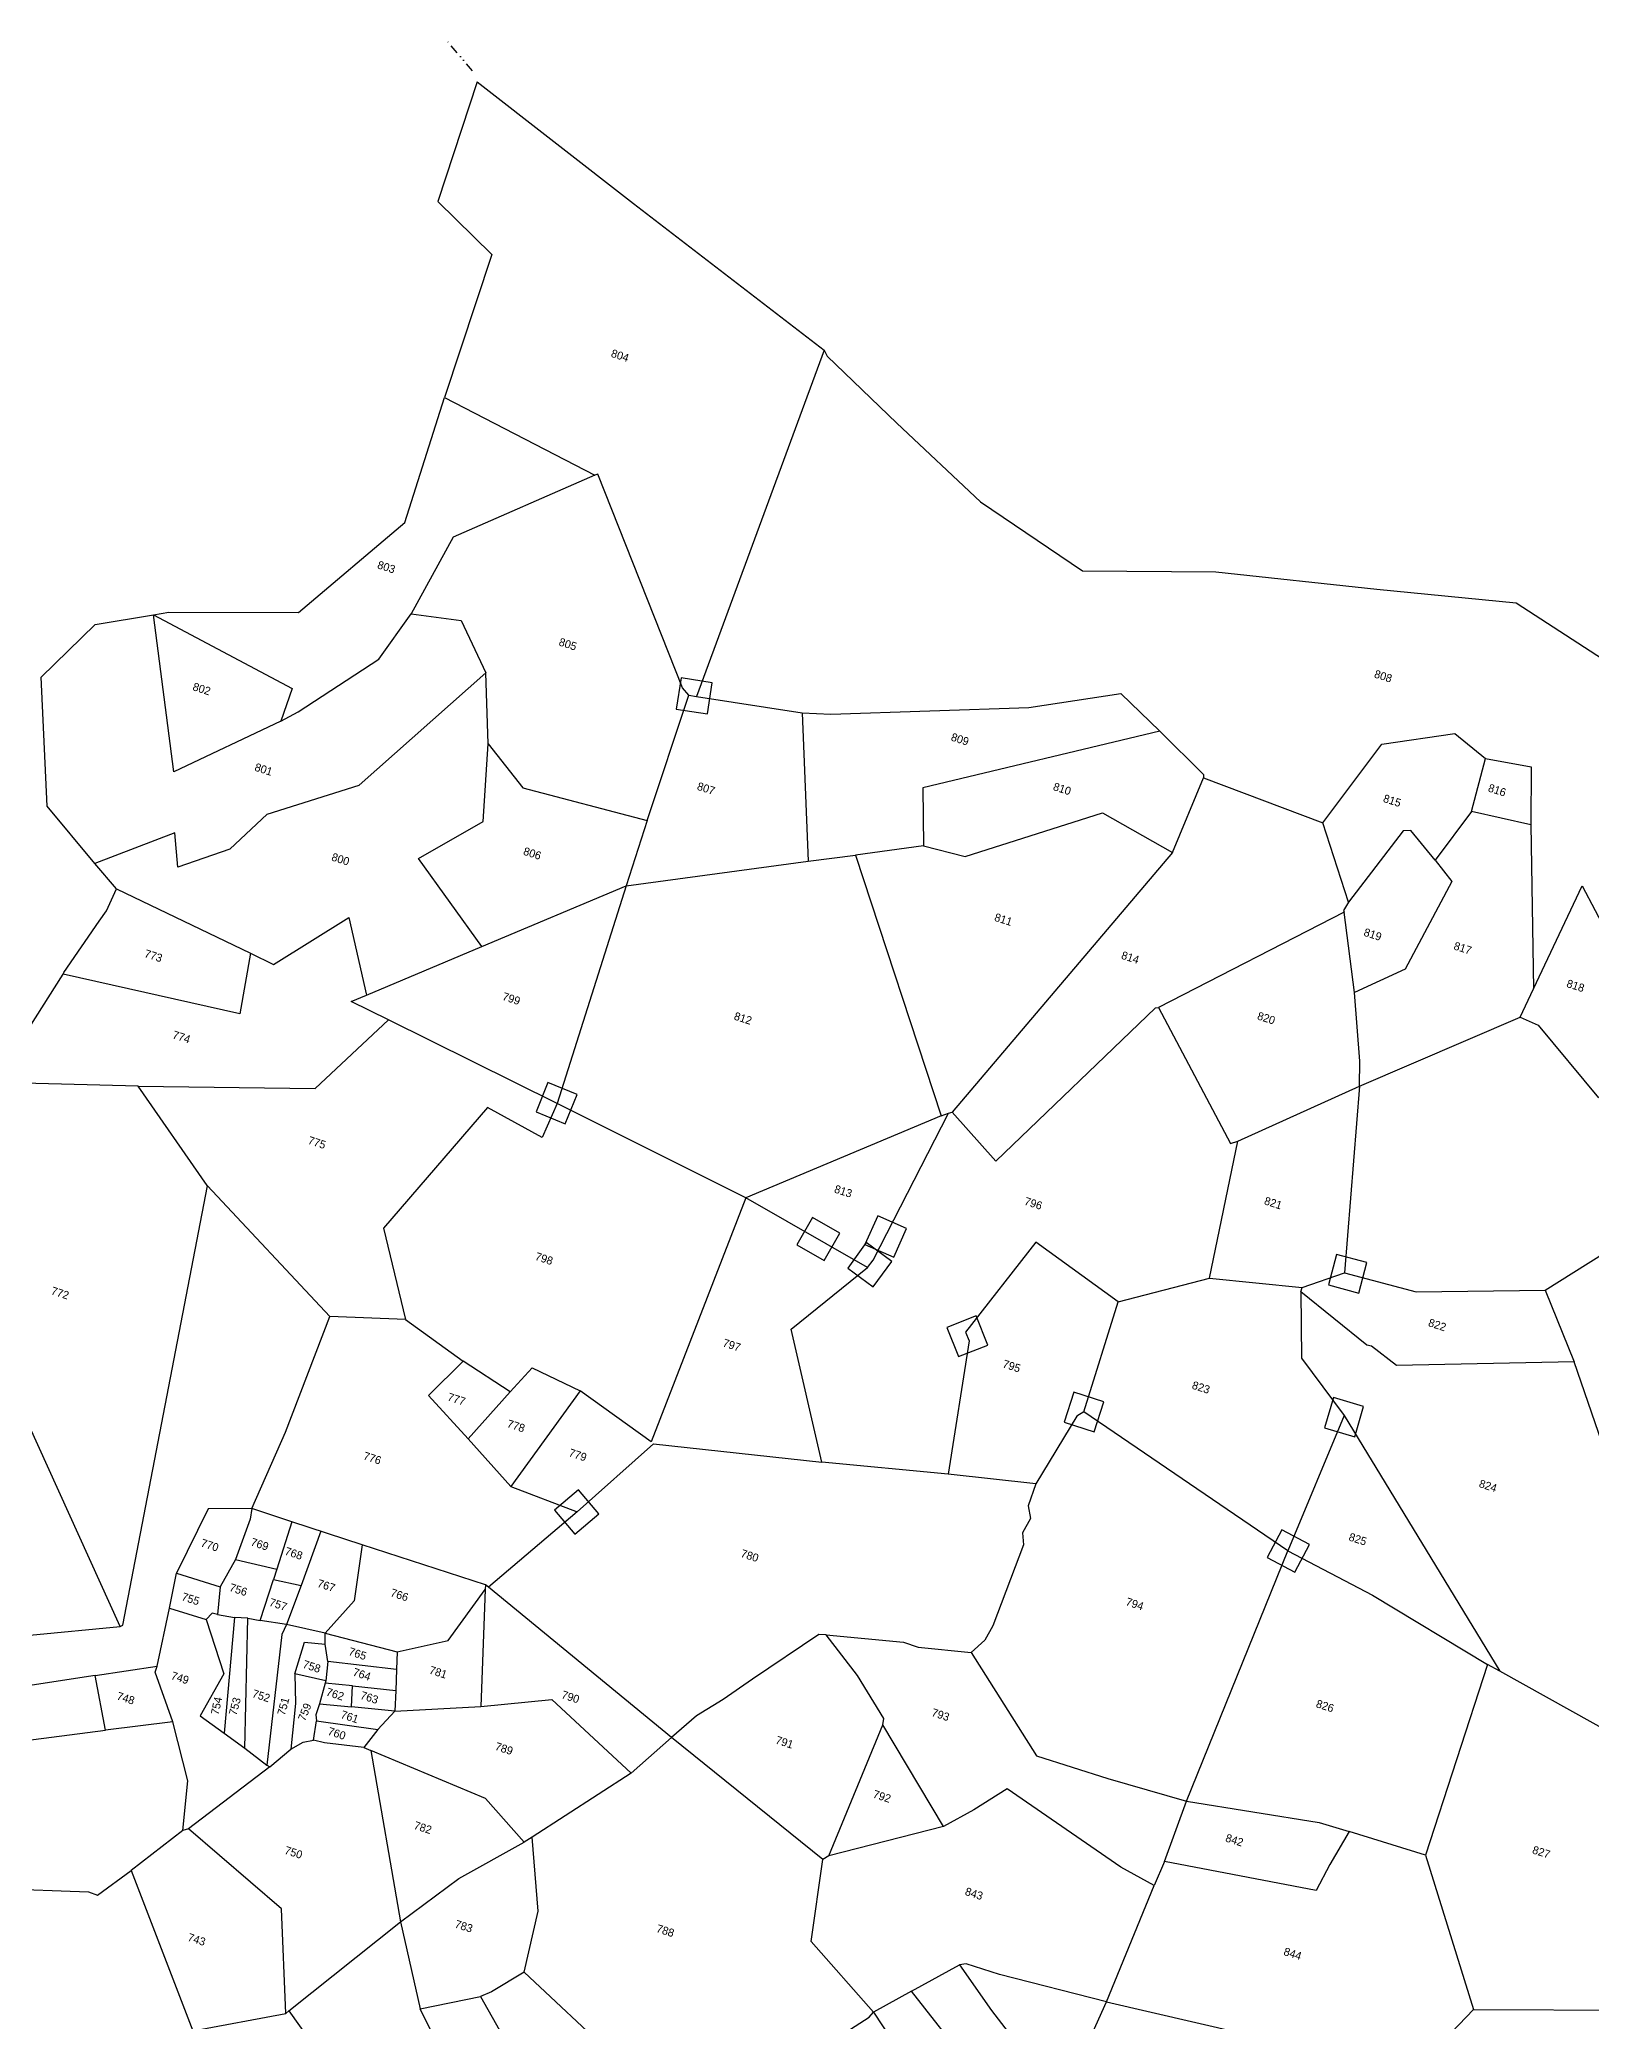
# Model space of a CAD drawing. Header units: metres. Extents: x 313073 to 315646, y 1903695 to 1906857.
# Drawn here: x 313892 to 314721, y 1905798 to 1906857 of the extents above; entities that cross this region are included whole.
import ezdxf

# ---------------------------------------------------------------- set-up
doc = ezdxf.new("R2010")
doc.units = ezdxf.units.M
doc.linetypes.add('DIVIDE', pattern=[1.25, 0.5, -0.25, 0, -0.25, 0, -0.25])
for name, color, linetype in [('POLY_PARCEL', 6, 'Continuous'), ('SYM_STONE', 1, 'Continuous'), ('TEXT_PARCEL', 7, 'Continuous'), ('V_BOUND_LINE', 7, 'Continuous'), ('V_DIVIDE_LINE', 7, 'DIVIDE')]:
    doc.layers.add(name, color=color, linetype=linetype)
doc.styles.add('TEXT_MAP', font='')
doc.styles.get('TEXT_MAP').set_extended_font_data('Kruti Dev 050')

msp = doc.modelspace()

# ---------------------------------------------------------------- linework, layer by layer
at = {"layer": 'POLY_PARCEL'}
for p, q in [((314311.2, 1906690.8), (314242.9, 1906505.8)), ((314108.2, 1906665.5), (314188.6, 1906623.9)), ((314188.6, 1906623.9), (314112.8, 1906590.8)), ((314190.3, 1906624.5), (314188.6, 1906623.9)), ((314235.5, 1906510.3), (314190.3, 1906624.5)), ((314112.8, 1906590.8), (314090.5, 1906549.8)), ((313963.5, 1906465.5), (313952.8, 1906549.3)), ((313952.8, 1906549.3), (314026.8, 1906509.9)), ((314073.1, 1906525.7), (314090.5, 1906549.8)), ((314090.5, 1906549.8), (314117.2, 1906546.3)), ((314117.2, 1906546.3), (314130.3, 1906518.3)), ((314030.1, 1906497.6), (314073.1, 1906525.7)), ((314026.8, 1906509.9), (314020.7, 1906492.6)), ((314130.3, 1906518.3), (314062.6, 1906458.3)), ((314131.6, 1906480.4), (314130.3, 1906518.3)), ((314238.9, 1906506.4), (314235.5, 1906510.3)), ((314216.6, 1906439.4), (314238.9, 1906506.4)), ((314238.9, 1906506.4), (314242.9, 1906505.8)), ((314242.9, 1906505.8), (314299.5, 1906497)), ((314314.8, 1906496.3), (314420.5, 1906499.9)), ((314420.5, 1906499.9), (314469.8, 1906507.4)), ((314469.8, 1906507.4), (314490.6, 1906487.2)), ((314020.7, 1906492.6), (313963.5, 1906465.5)), ((314020.7, 1906492.6), (314030.1, 1906497.6)), ((314299.5, 1906497), (314314.8, 1906496.3)), ((314299.5, 1906497), (314302.6, 1906417.8)), ((314128.9, 1906438.9), (314131.6, 1906480.4)), ((314131.6, 1906480.4), (314150.1, 1906457)), ((314490.6, 1906487.2), (314364, 1906457)), ((314490.6, 1906487.2), (314514, 1906464)), ((314577.7, 1906438.2), (314609.2, 1906480.2)), ((314609.2, 1906480.2), (314648.3, 1906485.9)), ((314648.3, 1906485.9), (314664.6, 1906472.6)), ((314657.1, 1906444.2), (314664.6, 1906472.6)), ((314664.6, 1906472.6), (314689.1, 1906468.1)), ((314689.1, 1906468.1), (314688.9, 1906437.2)), ((314013.4, 1906442.9), (314062.6, 1906458.3)), ((314150.1, 1906457), (314216.6, 1906439.4)), ((314364, 1906457), (314364.2, 1906425.9)), ((314497.3, 1906422.3), (314514, 1906462.2)), ((314514, 1906464), (314514, 1906462.2)), ((314514, 1906462.2), (314577.7, 1906438.2)), ((314013.4, 1906442.9), (313993.5, 1906424.1)), ((314094.4, 1906419.2), (314128.9, 1906438.9)), ((314216.6, 1906439.4), (314205.3, 1906404.6)), ((314386.5, 1906420.3), (314460, 1906443.6)), ((314460, 1906443.6), (314497.3, 1906422.3)), ((314591.5, 1906395.9), (314577.7, 1906438.2)), ((314657.1, 1906444.2), (314637.7, 1906418.2)), ((314688.9, 1906437.2), (314657.1, 1906444.2)), ((314688.9, 1906437.2), (314690.3, 1906349.5)), ((313964.2, 1906432.8), (313921.4, 1906416.5)), ((313965.7, 1906414.5), (313964.2, 1906432.8)), ((314364.2, 1906425.9), (314327.9, 1906421)), ((314364.2, 1906425.9), (314386.5, 1906420.3)), ((314620.6, 1906434), (314591.5, 1906395.9)), ((314624.8, 1906434.1), (314620.6, 1906434)), ((314637.7, 1906418.2), (314624.8, 1906434.1)), ((313993.5, 1906424.1), (313965.7, 1906414.5)), ((314128.2, 1906372.1), (314094.4, 1906419.2)), ((314205.3, 1906404.6), (314302.6, 1906417.8)), ((314302.6, 1906417.8), (314327.9, 1906421)), ((314327.9, 1906421), (314373.8, 1906281.6)), ((314497.3, 1906422.3), (314379.6, 1906283.7)), ((314637.7, 1906418.2), (314646.6, 1906406.9)), ((314128.2, 1906372.1), (314205.3, 1906404.6)), ((314205.3, 1906404.6), (314168.4, 1906288.3)), ((314646.6, 1906406.9), (314621.7, 1906360)), ((314690.3, 1906349.5), (314716.4, 1906404.6)), ((314716.4, 1906404.6), (314737.2, 1906365.1)), ((313932.9, 1906403), (314004.5, 1906368.5)), ((314591.5, 1906395.9), (314588.8, 1906391.4)), ((314016.9, 1906362.6), (314057.1, 1906387.6)), ((314057.1, 1906387.6), (314066.5, 1906346.2)), ((314589.2, 1906390.5), (314489.8, 1906339.5)), ((314588.8, 1906391.4), (314589.2, 1906390.5)), ((314594.7, 1906347.5), (314589.2, 1906390.5)), ((314066.5, 1906346.2), (314128.2, 1906372.1)), ((314004.5, 1906368.5), (313998.8, 1906336.2)), ((314004.5, 1906368.5), (314016.9, 1906362.6)), ((313998.8, 1906336.2), (313904.4, 1906357.4)), ((314621.7, 1906360), (314594.7, 1906347.5)), ((314058.4, 1906342.8), (314066.5, 1906346.2)), ((314078.4, 1906333), (314058.4, 1906342.8)), ((314597.5, 1906310.8), (314594.7, 1906347.5)), ((314683.1, 1906334.4), (314690.3, 1906349.5)), ((314039.1, 1906296.3), (314078.4, 1906333)), ((314168.4, 1906288.3), (314078.4, 1906333)), ((314402.9, 1906257.4), (314488.2, 1906339.4)), ((314488.2, 1906339.4), (314489.8, 1906339.5)), ((314489.8, 1906339.5), (314528.3, 1906266.8)), ((314597.3, 1906297.6), (314683.1, 1906334.4)), ((314683.1, 1906334.4), (314692.8, 1906330.1)), ((314692.8, 1906330.1), (314725, 1906291.2)), ((314597.3, 1906297.6), (314597.5, 1906310.8)), ((313944.5, 1906297.5), (313867.7, 1906299.5)), ((313981.4, 1906244.4), (313944.5, 1906297.5)), ((313944.5, 1906297.5), (314039.1, 1906296.3)), ((314168.4, 1906288.3), (314160.4, 1906270)), ((314269.4, 1906237.9), (314168.4, 1906288.3)), ((314532.3, 1906268.2), (314597.3, 1906297.6)), ((314597.3, 1906297.6), (314589.3, 1906197.7)), ((314131.3, 1906286.2), (314075.6, 1906221.6)), ((314160.4, 1906270), (314131.3, 1906286.2)), ((314373.8, 1906281.6), (314269.4, 1906237.9)), ((314337.3, 1906204.5), (314377.7, 1906283)), ((314373.8, 1906281.6), (314377.7, 1906283)), ((314377.7, 1906283), (314379.6, 1906283.7)), ((314379.6, 1906283.7), (314402.9, 1906257.4)), ((314517.2, 1906195), (314532.3, 1906268.2)), ((314528.3, 1906266.8), (314532.3, 1906268.2)), ((313934.9, 1906008.8), (313829.4, 1906241.2)), ((313936.4, 1906009.5), (313981.5, 1906244.3)), ((313981.5, 1906244.3), (313981.4, 1906244.4)), ((314046.9, 1906174.5), (313981.5, 1906244.3)), ((314269.4, 1906237.9), (314218.7, 1906107.4)), ((314334.4, 1906200.6), (314269.4, 1906237.9)), ((314696.5, 1906188.5), (314771.1, 1906235.5)), ((314075.6, 1906221.6), (314087.5, 1906172.9)), ((314424.3, 1906214.2), (314386.8, 1906166)), ((314468.3, 1906182.2), (314424.3, 1906214.2)), ((314334.4, 1906200.6), (314337.3, 1906204.5)), ((314293.5, 1906167.6), (314334.4, 1906200.6)), ((314468.3, 1906182.2), (314517.2, 1906195)), ((314517.2, 1906195), (314566.7, 1906190)), ((314566.7, 1906190), (314589.3, 1906197.7)), ((314589.3, 1906197.7), (314627.6, 1906187.6)), ((314449.9, 1906123.5), (314468.3, 1906182.2)), ((314566, 1906187.7), (314566.7, 1906190)), ((314601.3, 1906159.2), (314566, 1906187.7)), ((314566, 1906187.7), (314566.3, 1906152.2)), ((314627.6, 1906187.6), (314696.5, 1906188.5)), ((314696.5, 1906188.5), (314712.1, 1906150.2)), ((314023.2, 1906112.7), (314046.9, 1906174.5)), ((314087.5, 1906172.9), (314046.9, 1906174.5)), ((314087.5, 1906172.9), (314118.2, 1906150.5)), ((314309.9, 1906096.6), (314293.5, 1906167.6)), ((314388.7, 1906161.4), (314377.5, 1906090.2)), ((314386.8, 1906166), (314388.7, 1906161.4)), ((314118.2, 1906150.5), (314099.7, 1906132.3)), ((314143.4, 1906134.2), (314118.2, 1906150.5)), ((314566.3, 1906152.2), (314589.2, 1906121.6)), ((314603.7, 1906158.6), (314601.3, 1906159.2)), ((314617.1, 1906148.3), (314603.7, 1906158.6)), ((314712.1, 1906150.2), (314617.1, 1906148.3)), ((314753.5, 1906029.6), (314712.1, 1906150.2)), ((314143.4, 1906134.2), (314155.2, 1906147)), ((314155.2, 1906147), (314180.7, 1906134.7)), ((314099.7, 1906132.3), (314120.9, 1906109)), ((314120.9, 1906109), (314143.4, 1906134.2)), ((314180.7, 1906134.7), (314143.7, 1906083.6)), ((314218.7, 1906107.4), (314180.7, 1906134.7)), ((314446.2, 1906121.2), (314424.3, 1906085)), ((314449.9, 1906123.5), (314446.2, 1906121.2)), ((314559, 1906049.3), (314449.9, 1906123.5)), ((314589.2, 1906121.6), (314559, 1906049.3)), ((314589.2, 1906121.6), (314672.4, 1905984.9)), ((314005.3, 1906071.8), (314023.2, 1906112.7)), ((314143.7, 1906083.6), (314120.9, 1906109)), ((314179.1, 1906070.1), (314220, 1906106.5)), ((314220, 1906106.5), (314309.9, 1906096.6)), ((314377.5, 1906090.2), (314309.9, 1906096.6)), ((314424.3, 1906085), (314377.5, 1906090.2)), ((314143.7, 1906083.6), (314179.1, 1906070.1)), ((314424.3, 1906085), (314420.2, 1906073.3)), ((313981.9, 1906071.6), (313965.1, 1906037.4)), ((314005.3, 1906071.8), (313981.9, 1906071.6)), ((314004.4, 1906066.1), (313996.5, 1906044.6)), ((314005.3, 1906071.8), (314004.4, 1906066.1)), ((314026.7, 1906064.8), (314005.3, 1906071.8)), ((314179.1, 1906070.1), (314131.7, 1906029.8)), ((314421.5, 1906066.6), (314417.2, 1906058.9)), ((314420.2, 1906073.3), (314421.5, 1906066.6)), ((314026.7, 1906064.8), (314018.6, 1906039.4)), ((314064.3, 1906052.5), (314026.7, 1906064.8)), ((314042.2, 1906059.7), (314031.7, 1906030.8)), ((314417.2, 1906058.9), (314417.8, 1906052.4)), ((313996.5, 1906044.6), (313988.3, 1906030)), ((313996.5, 1906044.6), (314018.6, 1906039.4)), ((314064.3, 1906052.5), (314060, 1906022.6)), ((314130.1, 1906031.1), (314064.3, 1906052.5)), ((314417.8, 1906052.4), (314401.4, 1906009.1)), ((314504.9, 1905915.5), (314559, 1906049.3)), ((314559, 1906049.3), (314604.2, 1906025.5)), ((313961.2, 1906018.7), (313965.1, 1906037.4)), ((313965.1, 1906037.4), (313988.3, 1906030)), ((314009.7, 1906012), (314016.8, 1906034)), ((314018.6, 1906039.4), (314016.8, 1906034)), ((314016.8, 1906034), (314031.7, 1906030.8)), ((313988.3, 1906030), (313986.9, 1906015.2)), ((314031.7, 1906030.8), (314023.8, 1906009.8)), ((314060, 1906022.6), (314044.5, 1906005.3)), ((314110.3, 1906001.4), (314130, 1906028.5)), ((314130, 1906028.5), (314127.7, 1905966.1)), ((314130.1, 1906031.1), (314130, 1906028.5)), ((314131.7, 1906029.8), (314130.1, 1906031.1)), ((314229.5, 1905949.5), (314131.7, 1906029.8)), ((314604.2, 1906025.5), (314665.7, 1905988.6)), ((313954.7, 1905987.7), (313961.2, 1906018.7)), ((313961.2, 1906018.7), (313980.9, 1906012.6)), ((313984.1, 1906016), (313980.9, 1906012.6)), ((313980.9, 1906012.6), (313990.4, 1905983.5)), ((313986.9, 1906015.2), (313984.1, 1906016)), ((313986.9, 1906015.2), (313996, 1906013.6)), ((313996, 1906013.6), (313990.5, 1905951.8)), ((314003.1, 1906013.2), (313996, 1906013.6)), ((314001.5, 1905943.8), (314003.1, 1906013.2)), ((314003.1, 1906013.2), (314009.7, 1906012)), ((314023.8, 1906009.8), (314009.7, 1906012)), ((313886.6, 1906004.2), (313934.9, 1906008.8)), ((313934.9, 1906008.8), (313936.4, 1906009.5)), ((314021.4, 1906004.6), (314013.3, 1905934.7)), ((314023.8, 1906009.8), (314021.4, 1906004.6)), ((314044.5, 1906005.3), (314023.8, 1906009.8)), ((314044.4, 1905999.4), (314044.5, 1906005.3)), ((314044.5, 1906005.3), (314083, 1905995.2)), ((314083, 1905995.2), (314110.3, 1906001.4)), ((314308.3, 1906004.5), (314272.9, 1905980.7)), ((314312.2, 1906004.3), (314308.3, 1906004.5)), ((314312.2, 1906004.3), (314353.6, 1906000.4)), ((314329, 1905982.6), (314312.2, 1906004.3)), ((314397.1, 1906001.6), (314389.8, 1905995)), ((314401.4, 1906009.1), (314397.1, 1906001.6)), ((314028.2, 1905983.6), (314033.5, 1906000.4)), ((314033.5, 1906000.4), (314044.4, 1905999.4)), ((314045.9, 1905990.1), (314044.4, 1905999.4)), ((314083, 1905995.2), (314082.6, 1905985.8)), ((314353.6, 1906000.4), (314361.5, 1905997.7)), ((314361.5, 1905997.7), (314389.8, 1905995)), ((314389.8, 1905995), (314424.6, 1905939.8)), ((313921.6, 1905982.6), (313783.8, 1905961.7)), ((313921.6, 1905982.6), (313954.7, 1905987.7)), ((313927.1, 1905953.5), (313921.6, 1905982.6)), ((313953.6, 1905984.5), (313954.7, 1905987.7)), ((313963, 1905957.8), (313953.6, 1905984.5)), ((313990.4, 1905983.5), (313977.7, 1905961)), ((314044.8, 1905979.7), (314028.2, 1905983.6)), ((314028.2, 1905983.6), (314028.7, 1905967.6)), ((314045.9, 1905990.1), (314044.8, 1905979.7)), ((314082.6, 1905985.8), (314045.9, 1905990.1)), ((314082.6, 1905985.8), (314082.2, 1905974.6)), ((314272.9, 1905980.7), (314257.2, 1905969.8)), ((314343, 1905959.7), (314329, 1905982.6)), ((314665.7, 1905988.6), (314632.6, 1905886.6)), ((314672.4, 1905984.9), (314665.7, 1905988.6)), ((314734.6, 1905950.3), (314672.4, 1905984.9)), ((314044.5, 1905978.5), (314041.5, 1905967.5)), ((314044.8, 1905979.7), (314044.5, 1905978.5)), ((314059.1, 1905977.2), (314044.5, 1905978.5)), ((314058.5, 1905965.9), (314059.1, 1905977.2)), ((314059.1, 1905977.2), (314082.2, 1905974.6)), ((314082.2, 1905974.6), (314081.7, 1905963.5)), ((314127.7, 1905966.1), (314165.6, 1905969.8)), ((314165.6, 1905969.8), (314208.1, 1905930.4)), ((314257.2, 1905969.8), (314243, 1905961.1)), ((313977.7, 1905961), (313990.5, 1905951.8)), ((314028.7, 1905967.6), (314026.2, 1905943.2)), ((314041.5, 1905967.5), (314039.4, 1905961.6)), ((314039.4, 1905961.6), (314039.9, 1905958.5)), ((314041.5, 1905967.5), (314058.5, 1905965.9)), ((314081.7, 1905963.5), (314058.5, 1905965.9)), ((314072.6, 1905953.7), (314081.7, 1905963.5)), ((314081.7, 1905963.5), (314127.7, 1905966.1)), ((314243, 1905961.1), (314229.5, 1905949.5)), ((314342.6, 1905956.3), (314343, 1905959.7)), ((313789.3, 1905935.5), (313927.1, 1905953.5)), ((313963, 1905957.8), (313927.1, 1905953.5)), ((313971, 1905926.4), (313963, 1905957.8)), ((313990.5, 1905951.8), (314001.5, 1905943.8)), ((314038.3, 1905948.1), (314039.9, 1905958.5)), ((314039.9, 1905958.5), (314072.6, 1905953.7)), ((314072.6, 1905953.7), (314065.1, 1905944.2)), ((314229.5, 1905949.5), (314208.1, 1905930.4)), ((314310.5, 1905884.4), (314229.5, 1905949.5)), ((314313.7, 1905886.3), (314342.6, 1905956.3)), ((314375, 1905901.9), (314342.6, 1905956.3)), ((314001.5, 1905943.8), (314013.3, 1905934.7)), ((314014.9, 1905933.8), (314026.2, 1905943.2)), ((314026.2, 1905943.2), (314032.8, 1905947.1)), ((314032.8, 1905947.1), (314038.3, 1905948.1)), ((314044.1, 1905946.7), (314038.3, 1905948.1)), ((314065.1, 1905944.2), (314044.1, 1905946.7)), ((314065.1, 1905944.2), (314068.9, 1905942.6)), ((314130.2, 1905916.9), (314068.9, 1905942.6)), ((314068.9, 1905942.6), (314084.8, 1905851)), ((314424.6, 1905939.8), (314462.8, 1905927.6)), ((314014.9, 1905933.8), (313971.4, 1905900.8)), ((314013.3, 1905934.7), (314014.9, 1905933.8)), ((314208.1, 1905930.4), (314155.1, 1905896.2)), ((314462.8, 1905927.6), (314504.9, 1905915.5)), ((313968.4, 1905899.8), (313971, 1905926.4)), ((314150.8, 1905893.5), (314130.2, 1905916.9)), ((314409, 1905922), (314391.1, 1905910.8)), ((314469.8, 1905880.3), (314409, 1905922)), ((314391.1, 1905910.8), (314375, 1905901.9)), ((314493, 1905883.2), (314504.9, 1905915.5)), ((314504.9, 1905915.5), (314575.8, 1905904.1)), ((313968.4, 1905899.8), (313940.7, 1905878.5)), ((313971.4, 1905900.8), (313968.4, 1905899.8)), ((314021.2, 1905858), (313971.4, 1905900.8)), ((314155.1, 1905896.2), (314150.8, 1905893.5)), ((314158.4, 1905856.8), (314155.1, 1905896.2)), ((314375, 1905901.9), (314313.7, 1905886.3)), ((314575.8, 1905904.1), (314591.8, 1905899.2)), ((314591.8, 1905899.2), (314581.5, 1905881.7)), ((314632.6, 1905886.6), (314591.8, 1905899.2)), ((314116, 1905874.1), (314150.8, 1905893.5)), ((314313.7, 1905886.3), (314310.5, 1905884.4)), ((314632.6, 1905886.6), (314658.3, 1905804.2)), ((313922.8, 1905865.2), (313940.7, 1905878.5)), ((313940.7, 1905878.5), (313973.7, 1905792.7)), ((314304.2, 1905840.5), (314310.5, 1905884.4)), ((314487.5, 1905870.5), (314469.8, 1905880.3)), ((314493, 1905883.2), (314487.5, 1905870.5)), ((314574.2, 1905867.8), (314493, 1905883.2)), ((314581.5, 1905881.7), (314574.2, 1905867.8)), ((313852.5, 1905869.4), (313917.9, 1905867)), ((313917.9, 1905867), (313922.8, 1905865.2)), ((314084.8, 1905851), (314116, 1905874.1)), ((314462.1, 1905808.3), (314487.5, 1905870.5)), ((314023.5, 1905802.1), (314021.2, 1905858)), ((314150.9, 1905824.1), (314158.4, 1905856.8)), ((314025.1, 1905803.4), (314084.8, 1905851)), ((314084.8, 1905851), (314095.2, 1905804.6)), ((314337.6, 1905802.7), (314304.2, 1905840.5)), ((314150.9, 1905824.1), (314133.4, 1905813.7)), ((314198.7, 1905779.3), (314150.9, 1905824.1)), ((314357.9, 1905813.9), (314383.6, 1905828)), ((314387, 1905828.6), (314383.6, 1905828)), ((314383.6, 1905828), (314400.7, 1905803.7)), ((314404.9, 1905822.9), (314387, 1905828.6)), ((314462.1, 1905808.3), (314404.9, 1905822.9)), ((314095.2, 1905804.6), (314127.5, 1905811.2)), ((314133.4, 1905813.7), (314127.5, 1905811.2)), ((314127.5, 1905811.2), (314150.4, 1905770.6)), ((314357.9, 1905813.9), (314337.6, 1905802.7)), ((314430, 1905722.5), (314357.9, 1905813.9)), ((313973.7, 1905792.7), (314023.5, 1905802.1)), ((314023.5, 1905802.1), (314025.1, 1905803.4)), ((314025.1, 1905803.4), (314048.9, 1905770)), ((314111.2, 1905772.6), (314095.2, 1905804.6)), ((314335.3, 1905800), (314337.6, 1905802.7)), ((314337.6, 1905802.7), (314384, 1905732.2)), ((314400.7, 1905803.7), (314440.1, 1905752.4)), ((314448.3, 1905777.8), (314462.1, 1905808.3)), ((314462.1, 1905808.3), (314581.4, 1905780.7)), ((314658.3, 1905804.2), (314627.2, 1905771.9)), ((314658.3, 1905804.2), (314787.2, 1905803.7)), ((314279.4, 1905764.4), (314335.3, 1905800))]:
    msp.add_line(p, q, dxfattribs=at)
at = {"layer": 'SYM_STONE'}
for p, q in [((314234.7, 1906515.6), (314232.1, 1906499)), ((314251.4, 1906513), (314234.7, 1906515.6)), ((314248.8, 1906496.4), (314251.4, 1906513)), ((314232.1, 1906499), (314248.8, 1906496.4)), ((314163.5, 1906299.4), (314157.2, 1906283.8)), ((314179.1, 1906293), (314163.5, 1906299.4)), ((314172.7, 1906277.4), (314179.1, 1906293)), ((314157.2, 1906283.8), (314172.7, 1906277.4)), ((314304.9, 1906227.3), (314296.5, 1906212.7)), ((314319.5, 1906218.9), (314304.9, 1906227.3)), ((314339.8, 1906228.3), (314333, 1906212.9)), ((314355.2, 1906221.5), (314339.8, 1906228.3)), ((314311.1, 1906204.3), (314319.5, 1906218.9)), ((314333.7, 1906213.9), (314323.8, 1906200.3)), ((314347.3, 1906203.9), (314333.7, 1906213.9)), ((314348.4, 1906206.1), (314355.2, 1906221.5)), ((314296.5, 1906212.7), (314311.1, 1906204.3)), ((314333, 1906212.9), (314348.4, 1906206.1)), ((314337.3, 1906190.3), (314347.3, 1906203.9)), ((314585, 1906207.6), (314580.7, 1906191.3)), ((314601.3, 1906203.3), (314585, 1906207.6)), ((314597, 1906187), (314601.3, 1906203.3)), ((314323.8, 1906200.3), (314337.3, 1906190.3)), ((314580.7, 1906191.3), (314597, 1906187)), ((314392.4, 1906174.8), (314376.8, 1906168.6)), ((314398.6, 1906159.2), (314392.4, 1906174.8)), ((314376.8, 1906168.6), (314383, 1906153)), ((314383, 1906153), (314398.6, 1906159.2)), ((314444.7, 1906134), (314439.5, 1906118)), ((314460.7, 1906128.9), (314444.7, 1906134)), ((314455.5, 1906112.9), (314460.7, 1906128.9)), ((314583.4, 1906131.1), (314578.6, 1906115)), ((314599.5, 1906126.3), (314583.4, 1906131.1)), ((314439.5, 1906118), (314455.5, 1906112.9)), ((314594.8, 1906110.2), (314599.5, 1906126.3)), ((314578.6, 1906115), (314594.8, 1906110.2)), ((314179.9, 1906081.8), (314167.1, 1906070.9)), ((314190.8, 1906069), (314179.9, 1906081.8)), ((314167.1, 1906070.9), (314178, 1906058.1)), ((314178, 1906058.1), (314190.8, 1906069)), ((314555.8, 1906060.5), (314547.9, 1906045.7)), ((314570.6, 1906052.7), (314555.8, 1906060.5)), ((314547.9, 1906045.7), (314562.8, 1906037.8)), ((314562.8, 1906037.8), (314570.6, 1906052.7))]:
    msp.add_line(p, q, dxfattribs=at)
at = {"layer": 'V_BOUND_LINE'}
for p, q in [((314125.8, 1906834.1), (314104.7, 1906770.1)), ((314125.8, 1906834.1), (314209.3, 1906769.1)), ((314104.7, 1906770.1), (314133.5, 1906741.9)), ((314209.3, 1906769.1), (314311.2, 1906690.8)), ((314133.5, 1906741.9), (314108.2, 1906665.5)), ((314311.2, 1906690.8), (314312.8, 1906687.6)), ((314312.8, 1906687.6), (314350, 1906651.7)), ((314087.1, 1906598.7), (314108.2, 1906665.5)), ((314350, 1906651.7), (314394.8, 1906609.7)), ((314394.8, 1906609.7), (314449.2, 1906572.8)), ((314030.2, 1906550.6), (314087.1, 1906598.7)), ((314449.2, 1906572.8), (314520.5, 1906572.3)), ((314520.5, 1906572.3), (314606.6, 1906563.1)), ((314606.6, 1906563.1), (314681.1, 1906555.7)), ((314681.1, 1906555.7), (314763.9, 1906501.9)), ((313892.7, 1906516), (313921.6, 1906544.2)), ((313921.6, 1906544.2), (313952.8, 1906549.3)), ((313952.8, 1906549.3), (313960.9, 1906550.7)), ((313960.9, 1906550.7), (314030.2, 1906550.6)), ((313895.8, 1906447.2), (313892.7, 1906516)), ((313921.4, 1906416.5), (313895.8, 1906447.2)), ((313932.9, 1906403), (313921.4, 1906416.5)), ((313927.6, 1906391.2), (313932.9, 1906403)), ((313904.8, 1906358.2), (313923.6, 1906385.7)), ((313923.6, 1906385.7), (313927.6, 1906391.2)), ((313868, 1906300), (313904.4, 1906357.4)), ((313904.4, 1906357.4), (313904.8, 1906358.2))]:
    msp.add_line(p, q, dxfattribs=at)
at = {"layer": 'V_DIVIDE_LINE', "ltscale": 10}
msp.add_line((314123.3, 1906840), (314109, 1906856.7), dxfattribs=at)

# ---------------------------------------------------------------- texts
at = {"layer": 'TEXT_PARCEL', "style": 'TEXT_MAP'}
for s, rotation, p in [('804', 342.1293, (314196.9, 1906687.3)), ('803', 342.1293, (314072, 1906574.3)), ('805', 342.1293, (314169, 1906533.1)), ('802', 342.1293, (313973.3, 1906509.2)), ('808', 342.1293, (314604.8, 1906516)), ('809', 342.1293, (314378.6, 1906482.3)), ('801', 342.1293, (314006.4, 1906466.2)), ('807', 342.1293, (314242.9, 1906456)), ('810', 342.1293, (314433.2, 1906455.8)), ('816', 342.1293, (314665.7, 1906455.1)), ('815', 342.1293, (314609.6, 1906449.5)), ('806', 342.1293, (314150, 1906421.3)), ('800', 342.1293, (314047.5, 1906418.2)), ('811', 342.1293, (314401.8, 1906386)), ('819', 342.1293, (314599.2, 1906378)), ('817', 342.1293, (314647.3, 1906370.7)), ('773', 342.1293, (313947.5, 1906366.6)), ('814', 342.1293, (314469.6, 1906365.7)), ('818', 342.1293, (314707.6, 1906350.6)), ('799', 342.1293, (314138.8, 1906343.7)), ('812', 342.1293, (314262.6, 1906333.2)), ('820', 342.1293, (314542.3, 1906333.3)), ('774', 342.1293, (313962.5, 1906323.2)), ('775', 342.1293, (314034.9, 1906266.8)), ('813', 342.1293, (314316.2, 1906240.8)), ('796', 342.1293, (314417.8, 1906234.3)), ('821', 342.1293, (314546, 1906234.5)), ('798', 342.1293, (314156.3, 1906204.8)), ('772', 342.1293, (313897.6, 1906186.4)), ('822', 342.1293, (314633.7, 1906169.4)), ('797', 342.1293, (314256.6, 1906158.6)), ('795', 342.1293, (314406.2, 1906147.4)), ('823', 342.1293, (314507.4, 1906136)), ('777', 342.1293, (314109.5, 1906129.7)), ('778', 342.1293, (314141.3, 1906115.4)), ('776', 342.1293, (314064.5, 1906098.2)), ('779', 342.1293, (314174.3, 1906099.9)), ('824', 342.1293, (314660.8, 1906083.4)), ('770', 342.1293, (313977.6, 1906051.7)), ('769', 342.1293, (314004.3, 1906052.2)), ('825', 342.1293, (314591.2, 1906054.9)), ('768', 342.1293, (314022.5, 1906047.3)), ('780', 342.1293, (314266.2, 1906046.1)), ('767', 342.1293, (314039.9, 1906030.1)), ('755', 342.1293, (313967.4, 1906023)), ('756', 342.1293, (313992.9, 1906027.9)), ('757', 342.1293, (314014.2, 1906020)), ('766', 342.1293, (314079, 1906025.1)), ('794', 342.1293, (314472, 1906020.3)), ('758', 342.1293, (314032.1, 1905986.9)), ('765', 342.1293, (314056.6, 1905993.7)), ('749', 342.1293, (313961.7, 1905980.8)), ('764', 342.1293, (314058.9, 1905982.7)), ('781', 342.1293, (314099.7, 1905983.8)), ('748', 342.1293, (313932.7, 1905969.9)), ('754', 78.1477, (313987.5, 1905961.3)), ('753', 74.8173, (313997, 1905961)), ('752', 342.1293, (314005.1, 1905971.2)), ('751', 74.8173, (314022.9, 1905961)), ('762', 342.1293, (314044.6, 1905972.1)), ('763', 342.1293, (314062.9, 1905970.3)), ('790', 342.1293, (314170.4, 1905970.6)), ('826', 342.1293, (314573.7, 1905965.8)), ('759', 67.9811, (314033.7, 1905957.9)), ('761', 342.1293, (314052.4, 1905960)), ('793', 342.1293, (314368.2, 1905961.1)), ('760', 342.1293, (314045.5, 1905951.1)), ('791', 342.1293, (314284.8, 1905946.4)), ('789', 342.1293, (314134.9, 1905943)), ('792', 342.1293, (314336.9, 1905917.5)), ('782', 342.1293, (314091.5, 1905900.8)), ('842', 342.1293, (314525.3, 1905894.1)), ('750', 342.1293, (314022.4, 1905887.5)), ('827', 342.1293, (314689.3, 1905887.7)), ('843', 342.1293, (314386.1, 1905865.5)), ('743', 342.1293, (313970.6, 1905841)), ('783', 342.1293, (314113.4, 1905848.1)), ('788', 342.1293, (314221.1, 1905845.7)), ('844', 342.1293, (314556.4, 1905833.4))]:
    msp.add_text(s, height=4.28, rotation=rotation, dxfattribs=at).set_placement(p)

doc.saveas('drawing.dxf')
